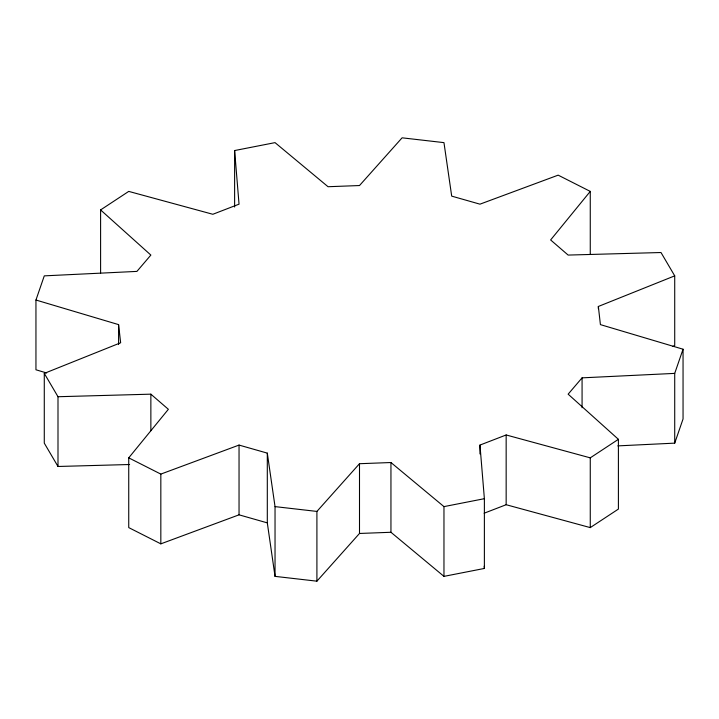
<?xml version="1.0" encoding="UTF-8"?>
<svg xmlns="http://www.w3.org/2000/svg" width="719" height="719" viewBox="0 0 719 719"><rect width="100%" height="100%" fill="white"/><g stroke="black" fill="none" stroke-linecap="round" stroke-linejoin="round"><path stroke-width="1.08" d="M46.681 372.981L35.95 369.782L35.95 300.03L44.281 275.862L136.925 271.396L150.864 255.074L100.597 209.921L128.737 191.398L212.842 214.28L239.041 204.169L234.619 150.55L275.035 142.632L328.053 186.724L359.5 185.538L402.092 137.823L443.965 142.632L451.694 196.125L479.959 204.169L558.169 175.148L590.263 191.398L590.263 254.508M617.792 445.888L674.719 443.138L674.719 373.386L683.05 349.218L600.41 324.62L598.352 306.465L674.719 275.862L661.004 252.522L568.136 255.074L550.628 239.948L590.263 191.398M674.719 443.138L683.05 418.97L683.05 349.218M674.719 373.386L582.075 377.852L568.136 394.165L618.403 439.318L590.263 457.85L506.158 434.968L479.959 445.079L484.381 498.689L484.381 568.45L443.965 576.368L443.965 506.616L390.947 462.524L359.5 463.71L359.5 533.462L316.908 581.177L275.035 576.368L267.306 522.875L239.041 514.831L160.831 543.852L128.737 527.602L128.737 457.85L168.372 409.3L150.864 394.165L57.996 396.726L44.281 373.386L120.648 342.774L118.59 324.62L35.95 300.03M316.908 581.177L316.908 511.425L359.5 463.71M484.148 513.213L506.158 504.72L590.263 527.602L618.403 509.079L618.403 439.318M672.66 346.441L674.719 345.614L674.719 275.862M128.737 457.85L160.831 474.1L239.041 445.079L267.306 453.123L275.035 506.616L275.035 576.368M443.965 506.616L484.381 498.689M359.5 533.462L390.947 532.276L443.965 576.368M44.281 373.386L44.281 443.138L57.996 466.478L129.609 464.51M275.035 506.616L316.908 511.425M484.202 566.212L484.381 568.45M598.352 306.465L598.352 308.685M590.263 457.85L590.263 527.602M582.075 377.852L582.075 407.745M506.158 434.968L506.158 504.72M479.959 445.079L479.959 453.932M390.947 462.524L390.947 532.276M267.306 453.123L267.306 522.875M239.041 445.079L239.041 514.831M234.619 150.55L234.619 207.018M160.831 474.1L160.831 543.852M150.864 394.165L150.864 430.708M118.59 324.62L118.59 344.554M100.597 209.921L100.597 273.031M57.996 396.726L57.996 466.478"/></g></svg>
